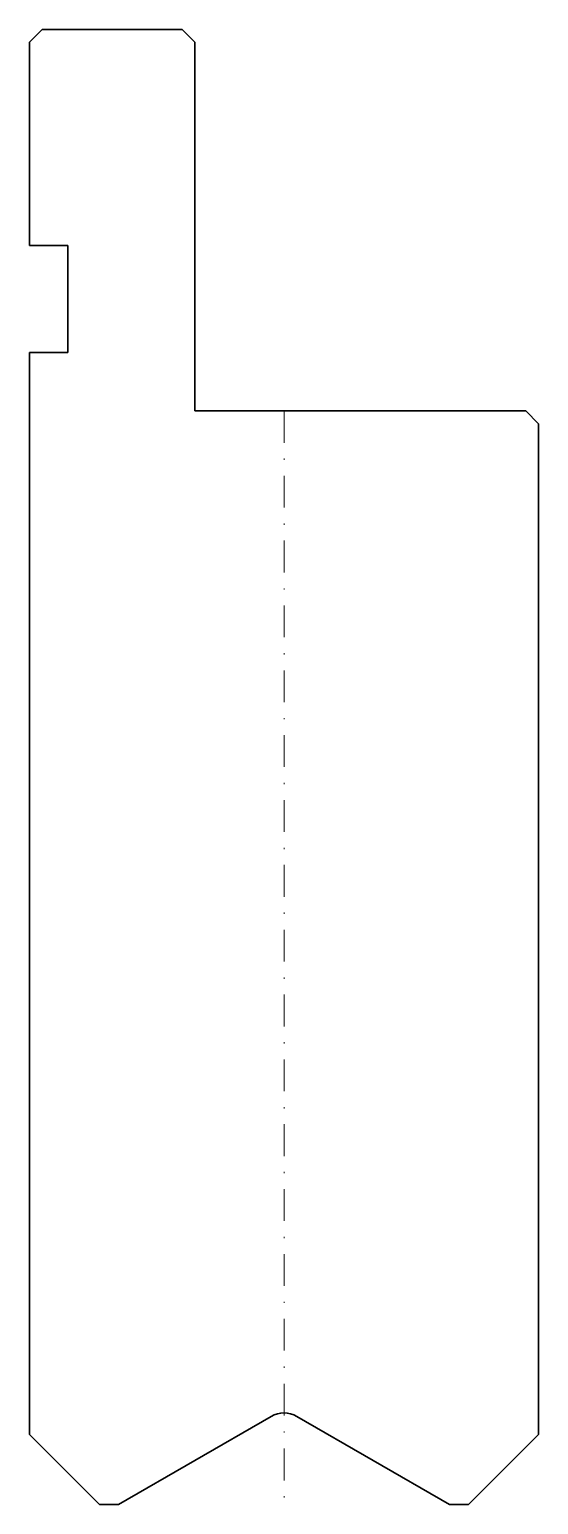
# Model space of a CAD drawing. Header units: millimetres. Extents: x -20 to 20, y 0 to 116.
import ezdxf

# ---------------------------------------------------------------- set-up
doc = ezdxf.new("R2010")
doc.units = ezdxf.units.MM
doc.header["$LTSCALE"] = 5
doc.linetypes.add('AUSGEZOGEN', pattern=[0])
doc.linetypes.add('DASHDOT', pattern=[1, 0.5, -0.25, 0, -0.25])
doc.layers.add('2', color=7, linetype='Continuous')
doc.layers.add('5', color=3, linetype='Continuous', true_color=0x00ff00)

msp = doc.modelspace()

# ---------------------------------------------------------------- linework, layer by layer
at = {"layer": '2', "color": 7, "linetype": 'AUSGEZOGEN', "lineweight": 35}
for p, q in [((-20, 115), (-19, 116)), ((-19, 116), (-8, 116)), ((-8, 116), (-7, 115)), ((-20, 99), (-20, 115)), ((-7, 115), (-7, 86)), ((-17, 99), (-20, 99)), ((-17, 90.6), (-17, 99)), ((-20, 5.5), (-20, 90.6)), ((-20, 90.6), (-17, 90.6)), ((-7, 86), (19, 86)), ((19, 86), (20, 85)), ((20, 85), (20, 5.5)), ((-1, 6.93), (-13, 0)), ((13, 0), (1, 6.93)), ((-14.5, 0), (-20, 5.5)), ((20, 5.5), (14.5, 0)), ((-13, 0), (-14.5, 0)), ((14.5, 0), (13, 0))]:
    msp.add_line(p, q, dxfattribs=at)
msp.add_arc((0, 5.2), 2, 60, 120, dxfattribs=at)
at = {"layer": '5', "color": 3, "linetype": 'DASHDOT', "lineweight": 18, "true_color": 0x00ff00}
msp.add_line((0, 86), (0, 0), dxfattribs=at)

doc.saveas('drawing.dxf')
